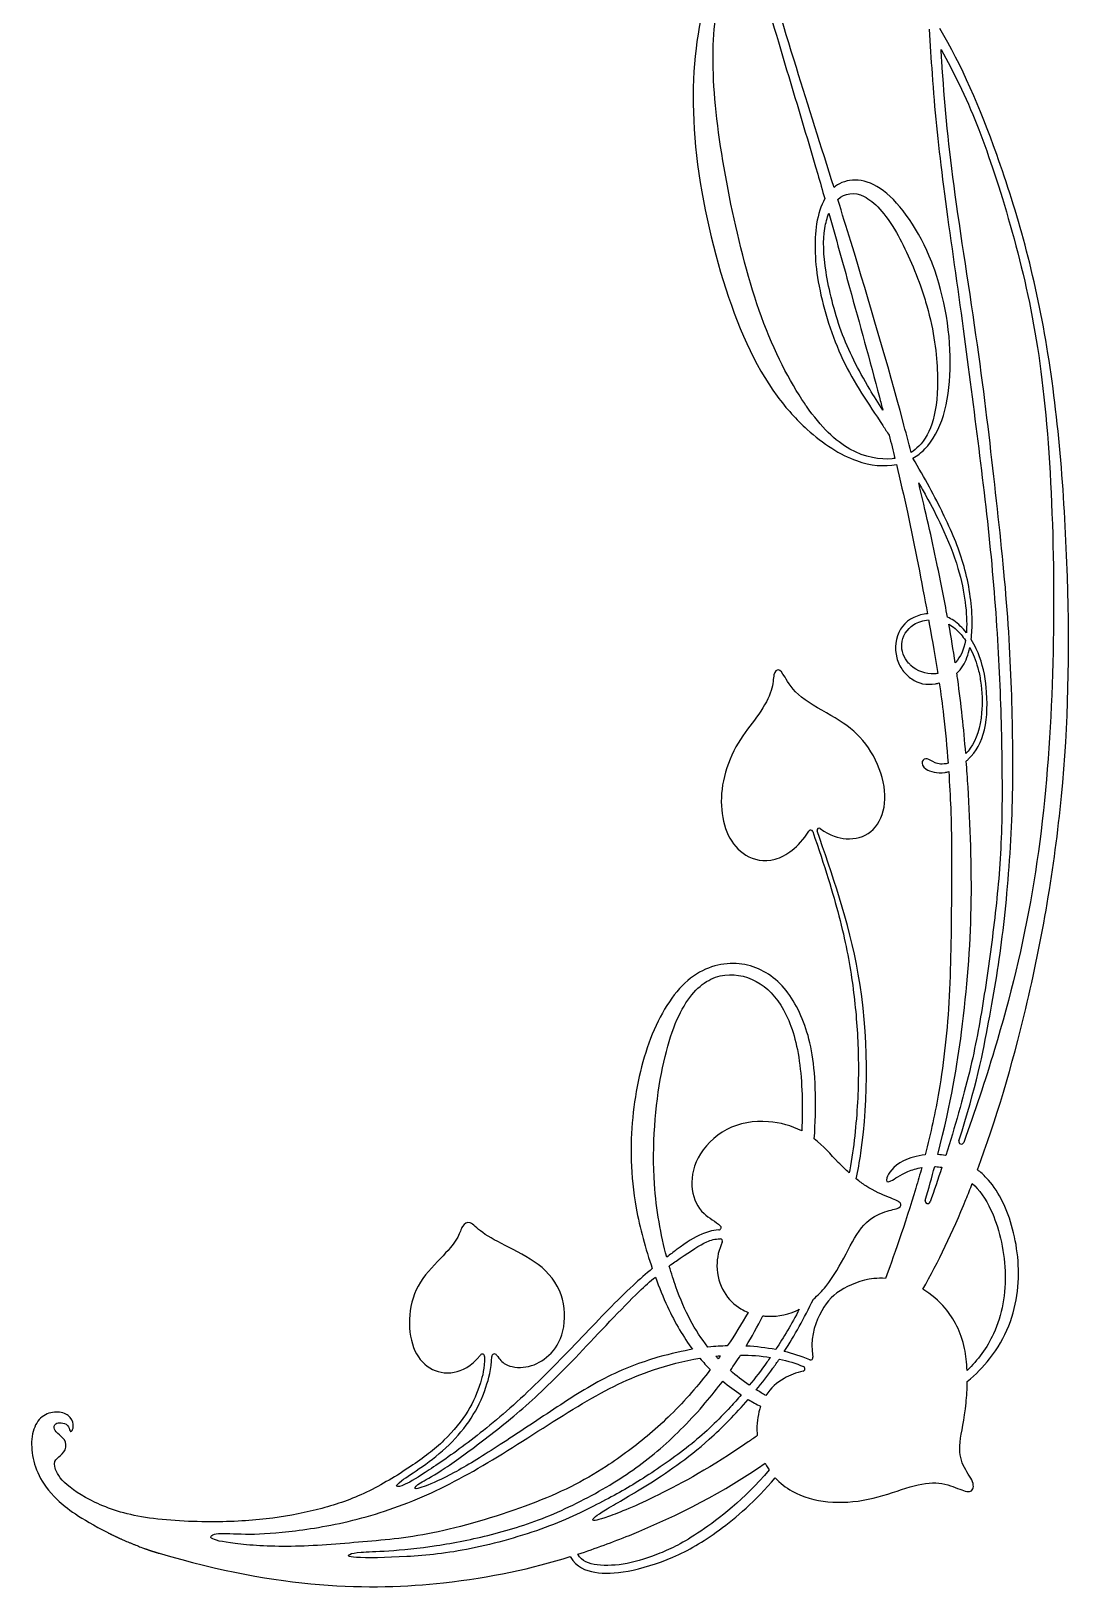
# Model space of a CAD drawing. Header units: millimetres. Extents: x -100 to 100, y -104 to 91.
# Drawn here: x 20.35 to 45.51, y 33.31 to 71.1 of the extents above; entities that cross this region are included whole.
import ezdxf

# ---------------------------------------------------------------- set-up
doc = ezdxf.new("R2010")
doc.units = ezdxf.units.MM
doc.header["$MEASUREMENT"] = 0
doc.layers.add('Layer 03', color=5, linetype='Continuous')

msp = doc.modelspace()

# ---------------------------------------------------------------- linework, layer by layer
at = {"layer": 'Layer 03'}
for centre, radius, start, end in [((39.436, 51.744), 0.0461, 55.5856, 198.3681), ((39.232, 51.693), 0.0536, 19.1224, 148.0133), ((42.882, 44.199), 0.0614, 162.1829, 339.9025), ((42.068, 42.755), 0.0609, 163.9413, 340.5206), ((37.005, 42.114), 0.058, 273.2048, 48.2928), ((37.04, 41.784), 0.058, 333.9526, 90.3869), ((31.277, 38.99), 0.058, 359.8019, 141.2436), ((31.571, 38.986), 0.0657, 34.2076, 178.8639), ((39.232, 38.965), 0.058, 248.3685, 11.3864), ((39.036, 38.693), 0.058, 284.2942, 66.6531)]:
    msp.add_arc(centre, radius, start, end, dxfattribs=at)
for points, knots in [([(37.682, 73.492), (37.664, 73.479), (37.107, 73.065), (36.482, 71.708), (36.259, 68.619), (37.038, 64.919), (38.024, 62.647), (38.888, 61.689), (39.145, 61.456)], [7207.763917, 7207.763917, 7207.763917, 7207.763917, 7207.94918, 7213.6484, 7219.347621, 7225.046841, 7230.746062, 7233.009609, 7233.009609, 7233.009609, 7233.009609]), ([(39.798, 67.318), (39.486, 68.314), (38.833, 70.361), (38.248, 72.324), (37.946, 73.403)], [1630.165179, 1630.165179, 1630.165179, 1630.165179, 1633.491263, 1637.225322, 1637.225322, 1637.225322, 1637.225322]), ([(39.133, 62.014), (39.118, 62.035), (38.737, 62.588), (37.978, 64.063), (37.256, 66.924), (36.811, 69.722), (36.897, 71.87), (37.305, 72.852), (37.673, 73.202), (37.747, 73.263)], [690.157138, 690.157138, 690.157138, 690.157138, 690.390498, 696.089718, 701.788939, 707.488159, 713.187379, 718.8866, 720.251007, 720.251007, 720.251007, 720.251007]), ([(37.747, 73.263), (37.77, 73.184), (38.047, 72.216), (38.597, 70.332), (39.197, 68.362), (39.517, 67.246), (39.574, 67.046)], [720.251007, 720.251007, 720.251007, 720.251007, 720.672688, 725.440144, 730.2076, 731.243934, 731.243934, 731.243934, 731.243934]), ([(42.106, 71.153), (42.126, 70.787), (42.206, 69.502), (42.385, 67.681), (42.867, 64.399), (43.239, 61.514), (43.592, 58.686), (43.798, 55.987), (43.873, 53.582), (43.873, 51.37), (43.691, 49.509), (43.427, 47.615), (43.13, 45.963), (42.724, 44.553), (42.504, 43.862)], [1659.383421, 1659.383421, 1659.383421, 1659.383421, 1661.501744, 1666.835489, 1672.169234, 1677.502979, 1682.836724, 1688.170469, 1693.504214, 1698.837959, 1704.171704, 1709.505449, 1714.839194, 1720.141101, 1720.141101, 1720.141101, 1720.141101]), ([(43.273, 43.515), (43.718, 44.712), (44.59, 47.638), (45.443, 52.583), (45.543, 57.753), (45.095, 63.683), (43.887, 67.963), (42.888, 70.287), (42.365, 71.168)], [6800.31521, 6800.31521, 6800.31521, 6800.31521, 6805.046108, 6810.745328, 6816.444549, 6822.143769, 6827.842989, 6832.47945, 6832.47945, 6832.47945, 6832.47945]), ([(42.392, 70.663), (42.547, 70.384), (43.047, 69.415), (43.623, 67.937), (44.427, 65.237), (44.93, 62.437), (45.156, 58.434), (45.091, 54.198), (44.684, 50.216), (43.884, 46.952), (43.211, 44.92), (42.94, 44.178)], [519.309468, 519.309468, 519.309468, 519.309468, 521.687801, 527.387022, 533.086242, 538.785462, 544.484683, 550.183903, 555.883124, 561.582344, 564.955617, 564.955617, 564.955617, 564.955617]), ([(42.824, 44.218), (43.241, 45.515), (43.594, 47.3), (43.907, 49.192), (44.138, 51.863), (44.135, 54.305), (44.032, 57.024), (43.697, 60.093), (43.325, 63.325), (42.63, 67.638), (42.466, 69.465), (42.398, 70.571), (42.392, 70.663)], [565.477589, 565.477589, 565.477589, 565.477589, 570.32944, 575.663185, 580.99693, 586.330675, 591.66442, 596.998165, 602.33191, 607.665655, 612.9994, 613.475417, 613.475417, 613.475417, 613.475417]), ([(42.164, 65.51), (41.863, 66.281), (40.966, 67.565), (40.119, 67.551), (39.824, 67.34), (39.798, 67.318)], [1618.297763, 1618.297763, 1618.297763, 1618.297763, 1623.877994, 1629.577215, 1630.165179, 1630.165179, 1630.165179, 1630.165179]), ([(39.574, 67.046), (39.478, 66.877), (39.3, 66.29), (39.347, 64.988), (39.945, 63.07), (40.676, 62.013), (41.083, 61.393), (41.135, 61.313)], [731.243934, 731.243934, 731.243934, 731.243934, 734.362926, 740.062147, 745.761367, 751.460587, 752.288359, 752.288359, 752.288359, 752.288359]), ([(39.888, 67.029), (40.059, 67.183), (40.508, 67.254), (41.247, 66.48), (41.753, 65.338), (41.924, 64.836)], [293.188842, 293.188842, 293.188842, 293.188842, 298.909641, 304.63044, 309.174546, 309.174546, 309.174546, 309.174546]), ([(41.665, 60.896), (41.602, 61.143), (41.199, 62.682), (40.551, 64.898), (39.994, 66.692), (39.888, 67.029)], [286.358426, 286.358426, 286.358426, 286.358426, 287.300649, 292.068105, 293.188842, 293.188842, 293.188842, 293.188842]), ([(40.98, 61.92), (40.87, 62.093), (40.456, 62.755), (39.922, 63.799), (39.55, 65.357), (39.524, 66.177), (39.629, 66.584), (39.673, 66.695)], [471.541437, 471.541437, 471.541437, 471.541437, 473.51701, 479.216231, 484.915451, 490.614672, 493.140957, 493.140957, 493.140957, 493.140957]), ([(39.673, 66.695), (39.843, 66.091), (40.265, 64.564), (40.689, 63.035), (40.953, 62.025), (40.98, 61.92)], [493.140957, 493.140957, 493.140957, 493.140957, 496.265174, 501.03263, 501.582775, 501.582775, 501.582775, 501.582775]), ([(41.71, 60.756), (41.815, 60.816), (42.355, 61.233), (42.784, 62.802), (42.482, 64.686), (42.171, 65.493), (42.164, 65.51)], [1605.5311, 1605.5311, 1605.5311, 1605.5311, 1606.780334, 1612.479554, 1618.178774, 1618.297763, 1618.297763, 1618.297763, 1618.297763]), ([(41.924, 64.836), (41.969, 64.706), (42.208, 63.946), (42.356, 62.714), (42.238, 61.602), (41.966, 61.133), (41.733, 60.94), (41.665, 60.896)], [266.05856, 266.05856, 266.05856, 266.05856, 267.230816, 272.930036, 278.629257, 284.328477, 286.358426, 286.358426, 286.358426, 286.358426]), ([(41.273, 60.752), (41.252, 60.749), (40.952, 60.71), (40.193, 60.827), (39.484, 61.511), (39.133, 62.014)], [678.551117, 678.551117, 678.551117, 678.551117, 678.992057, 684.691278, 690.157138, 690.157138, 690.157138, 690.157138]), ([(39.145, 61.456), (39.534, 61.102), (40.308, 60.608), (41.016, 60.547), (41.309, 60.607)], [7233.009609, 7233.009609, 7233.009609, 7233.009609, 7236.445281, 7239.434215, 7239.434215, 7239.434215, 7239.434215]), ([(41.309, 60.607), (41.401, 60.223), (41.686, 58.988), (41.924, 57.741), (42.061, 56.989)], [7239.434215, 7239.434215, 7239.434215, 7239.434215, 7241.392422, 7245.679398, 7245.679398, 7245.679398, 7245.679398]), ([(42.47, 59.352), (42.462, 59.368), (42.254, 59.796), (41.99, 60.285), (41.71, 60.756)], [1600.202331, 1600.202331, 1600.202331, 1600.202331, 1600.405122, 1605.5311, 1605.5311, 1605.5311, 1605.5311]), ([(42.548, 56.905), (42.471, 57.322), (42.27, 58.339), (42.02, 59.456), (41.849, 60.159)], [305.858841, 305.858841, 305.858841, 305.858841, 307.971736, 310.827476, 310.827476, 310.827476, 310.827476]), ([(41.849, 60.159), (41.908, 60.055), (42.105, 59.707), (42.287, 59.355), (42.402, 59.109)], [310.827476, 310.827476, 310.827476, 310.827476, 311.835094, 314.208864, 314.208864, 314.208864, 314.208864]), ([(43.119, 56.365), (43.138, 56.512), (43.166, 57.089), (42.995, 58.146), (42.682, 58.913), (42.47, 59.352)], [1586.891189, 1586.891189, 1586.891189, 1586.891189, 1589.006682, 1594.705903, 1600.202331, 1600.202331, 1600.202331, 1600.202331]), ([(42.402, 59.109), (42.564, 58.764), (42.936, 57.833), (43.031, 56.942), (43.006, 56.547), (43.004, 56.528)], [314.208864, 314.208864, 314.208864, 314.208864, 317.534314, 323.233535, 323.528773, 323.528773, 323.528773, 323.528773]), ([(42.061, 56.989), (42.035, 56.987), (41.771, 56.953), (41.308, 56.682), (41.25, 56.008), (41.398, 55.708), (41.461, 55.621)], [7245.679398, 7245.679398, 7245.679398, 7245.679398, 7246.295054, 7251.994274, 7257.693494, 7260.552288, 7260.552288, 7260.552288, 7260.552288]), ([(41.603, 55.794), (41.49, 55.925), (41.356, 56.285), (41.628, 56.727), (41.96, 56.829), (42.088, 56.84)], [464.374419, 464.374419, 464.374419, 464.374419, 469.303948, 475.003168, 478.491912, 478.491912, 478.491912, 478.491912]), ([(42.088, 56.84), (42.094, 56.807), (42.178, 56.342), (42.252, 55.923), (42.312, 55.543)], [478.491912, 478.491912, 478.491912, 478.491912, 478.686784, 481.213259, 481.213259, 481.213259, 481.213259]), ([(43.004, 56.528), (42.912, 56.645), (42.763, 56.79), (42.599, 56.882), (42.548, 56.905)], [323.528773, 323.528773, 323.528773, 323.528773, 326.371093, 327.60983, 327.60983, 327.60983, 327.60983]), ([(42.579, 56.738), (42.683, 56.678), (42.82, 56.561), (42.947, 56.394), (42.982, 56.343)], [85.802454, 85.802454, 85.802454, 85.802454, 89.062139, 90.327789, 90.327789, 90.327789, 90.327789]), ([(42.982, 56.343), (42.94, 56.102), (42.854, 55.935), (42.74, 55.804), (42.735, 55.799)], [90.327789, 90.327789, 90.327789, 90.327789, 94.700596, 94.889557, 94.889557, 94.889557, 94.889557]), ([(43.475, 55.298), (43.437, 55.605), (43.343, 55.967), (43.165, 56.292), (43.119, 56.365)], [1580.098819, 1580.098819, 1580.098819, 1580.098819, 1585.287187, 1586.891189, 1586.891189, 1586.891189, 1586.891189]), ([(42.773, 55.545), (42.827, 55.596), (42.966, 55.762), (43.051, 56), (43.087, 56.171)], [160.56884, 160.56884, 160.56884, 160.56884, 162.05204, 164.67553, 164.67553, 164.67553, 164.67553]), ([(43.087, 56.171), (43.164, 56.028), (43.269, 55.771), (43.332, 55.467), (43.349, 55.355)], [164.67553, 164.67553, 164.67553, 164.67553, 167.773896, 169.51345, 169.51345, 169.51345, 169.51345]), ([(39.462, 51.782), (39.714, 51.61), (40.123, 51.478), (40.738, 51.63), (41.084, 52.262), (40.997, 53.129), (40.528, 53.973), (39.882, 54.464), (38.903, 54.952), (38.576, 55.517), (38.461, 55.671), (38.317, 55.555), (38.337, 55.162), (38.002, 54.548), (37.514, 53.991), (37.121, 53.148), (37.026, 52.323), (37.197, 51.584), (37.613, 51.086), (38.316, 50.906), (38.933, 51.314), (39.187, 51.721)], [6513.768786, 6513.768786, 6513.768786, 6513.768786, 6515.549295, 6517.590291, 6519.631287, 6521.672283, 6523.71328, 6525.754276, 6527.795272, 6529.836269, 6531.877265, 6533.918261, 6535.959257, 6538.000254, 6540.04125, 6542.082246, 6544.123243, 6546.164239, 6548.205235, 6550.246231, 6552.140669, 6552.140669, 6552.140669, 6552.140669]), ([(41.461, 55.621), (41.523, 55.536), (41.75, 55.32), (42.055, 55.246), (42.317, 55.304), (42.347, 55.312)], [7260.552288, 7260.552288, 7260.552288, 7260.552288, 7263.392715, 7269.091935, 7269.811945, 7269.811945, 7269.811945, 7269.811945]), ([(42.312, 55.543), (42.283, 55.537), (42.056, 55.506), (41.781, 55.609), (41.621, 55.773), (41.603, 55.794)], [481.213259, 481.213259, 481.213259, 481.213259, 482.066316, 487.765537, 488.535229, 488.535229, 488.535229, 488.535229]), ([(42.347, 55.312), (42.386, 55.053), (42.469, 54.432), (42.532, 53.754), (42.561, 53.365)], [7269.811945, 7269.811945, 7269.811945, 7269.811945, 7271.541173, 7273.963616, 7273.963616, 7273.963616, 7273.963616]), ([(42.989, 53.601), (42.94, 54.207), (42.874, 54.836), (42.78, 55.495), (42.773, 55.545)], [180.510661, 180.510661, 180.510661, 180.510661, 183.832387, 184.106349, 184.106349, 184.106349, 184.106349]), ([(43.349, 55.355), (43.387, 55.1), (43.409, 54.443), (43.224, 53.86), (43.028, 53.638), (42.989, 53.601)], [169.51345, 169.51345, 169.51345, 169.51345, 173.473117, 179.172337, 180.510661, 180.510661, 180.510661, 180.510661]), ([(43.003, 53.416), (43.022, 53.433), (43.218, 53.619), (43.51, 54.101), (43.52, 54.897), (43.478, 55.268), (43.475, 55.298)], [1567.596317, 1567.596317, 1567.596317, 1567.596317, 1568.189526, 1573.888747, 1579.587967, 1580.098819, 1580.098819, 1580.098819, 1580.098819]), ([(42.561, 53.365), (42.425, 53.332), (42.21, 53.361), (42.057, 53.517), (41.902, 53.425), (41.952, 53.214), (42.323, 53.101), (42.546, 53.155), (42.576, 53.164)], [7273.963616, 7273.963616, 7273.963616, 7273.963616, 7279.187365, 7284.886586, 7290.585806, 7296.285027, 7301.984247, 7302.863372, 7302.863372, 7302.863372, 7302.863372]), ([(42.313, 43.883), (42.648, 45.19), (42.969, 47.228), (43.177, 49.84), (43.093, 52.11), (43.018, 53.211), (43.003, 53.416)], [1553.453545, 1553.453545, 1553.453545, 1553.453545, 1556.951028, 1561.718484, 1566.48594, 1567.596317, 1567.596317, 1567.596317, 1567.596317]), ([(42.576, 53.164), (42.597, 52.856), (42.653, 51.812), (42.645, 50.429), (42.624, 47.627), (42.412, 45.663), (42.144, 44.408), (42.006, 43.875)], [6424.264115, 6424.264115, 6424.264115, 6424.264115, 6426.190419, 6430.957875, 6435.725331, 6440.492788, 6443.696693, 6443.696693, 6443.696693, 6443.696693]), ([(39.283, 51.71), (39.577, 50.861), (39.993, 49.494), (40.263, 48.068), (40.394, 46.635), (40.396, 45.197), (40.277, 44.028), (40.17, 43.464), (40.166, 43.44)], [6552.471168, 6552.471168, 6552.471168, 6552.471168, 6556.307124, 6560.608436, 6564.909749, 6569.211061, 6573.512373, 6573.700918, 6573.700918, 6573.700918, 6573.700918]), ([(40.338, 43.293), (40.38, 43.496), (40.638, 44.943), (40.638, 48.25), (39.728, 50.719), (39.393, 51.73)], [6501.662804, 6501.662804, 6501.662804, 6501.662804, 6502.638176, 6508.337396, 6513.454038, 6513.454038, 6513.454038, 6513.454038]), ([(39.321, 44.264), (39.346, 44.651), (39.37, 45.892), (39.153, 47.072), (38.5, 48.183), (37.463, 48.646), (36.201, 48.297), (35.267, 46.765), (34.853, 44.808), (34.859, 42.968), (35.233, 41.598), (35.397, 41.119)], [6576.208778, 6576.208778, 6576.208778, 6576.208778, 6578.038641, 6582.339953, 6586.641266, 6590.942578, 6595.243891, 6599.545203, 6603.846516, 6608.147828, 6610.703665, 6610.703665, 6610.703665, 6610.703665]), ([(35.746, 41.397), (35.603, 41.936), (35.326, 43.437), (35.558, 46.054), (36.171, 47.736), (37.024, 48.342), (37.959, 48.164), (38.622, 47.477), (39.011, 46.267), (39.044, 45.046), (39.018, 44.458)], [303.773376, 303.773376, 303.773376, 303.773376, 306.687481, 310.988794, 315.290106, 319.591419, 323.892731, 328.194044, 332.495356, 336.66981, 336.66981, 336.66981, 336.66981]), ([(39.018, 44.458), (38.773, 44.582), (38.146, 44.753), (37.145, 44.59), (36.399, 43.809), (36.301, 43.002), (36.557, 42.455), (36.929, 42.259), (37.043, 42.157)], [336.66981, 336.66981, 336.66981, 336.66981, 338.319266, 340.364649, 342.410032, 344.455415, 346.500798, 348.029417, 348.029417, 348.029417, 348.029417]), ([(40.166, 43.44), (40.078, 43.519), (39.801, 43.787), (39.538, 44.094), (39.321, 44.264)], [6573.700918, 6573.700918, 6573.700918, 6573.700918, 6574.501814, 6576.208778, 6576.208778, 6576.208778, 6576.208778]), ([(42.006, 43.875), (41.806, 43.853), (41.291, 43.707), (40.998, 43.236), (41.134, 43.186), (41.474, 43.448), (41.804, 43.548), (41.924, 43.57)], [6443.696693, 6443.696693, 6443.696693, 6443.696693, 6446.089745, 6450.391058, 6454.69237, 6458.993683, 6461.27366, 6461.27366, 6461.27366, 6461.27366]), ([(42.504, 43.862), (42.502, 43.862), (42.438, 43.873), (42.374, 43.88), (42.313, 43.883)], [1552.7163075, 1552.7163075, 1552.7163075, 1552.7163075, 1552.7429612, 1553.4535451, 1553.4535451, 1553.4535451, 1553.4535451]), ([(41.924, 43.57), (41.88, 43.407), (41.595, 42.415), (41.2, 41.291), (41.044, 40.884)], [6461.27366, 6461.27366, 6461.27366, 6461.27366, 6462.2337, 6467.001156, 6467.001156, 6467.001156, 6467.001156]), ([(42.237, 43.593), (42.243, 43.593), (42.301, 43.59), (42.359, 43.583), (42.411, 43.574)], [27.601874, 27.601874, 27.601874, 27.601874, 27.711593, 28.655787, 28.655787, 28.655787, 28.655787]), ([(43.026, 38.385), (43.229, 38.554), (43.889, 39.217), (44.382, 40.581), (44.164, 42.249), (43.712, 43.125), (43.349, 43.456), (43.273, 43.515)], [6784.696315, 6784.696315, 6784.696315, 6784.696315, 6786.357495, 6790.658807, 6794.96012, 6799.261432, 6800.31521, 6800.31521, 6800.31521, 6800.31521]), ([(39.298, 40.376), (39.406, 40.47), (39.734, 40.812), (40.097, 41.486), (40.492, 42.258), (41.07, 42.533), (41.405, 42.574), (41.456, 42.716), (41.161, 42.838), (40.711, 43.013), (40.416, 43.231), (40.338, 43.293)], [6485.706211, 6485.706211, 6485.706211, 6485.706211, 6486.625513, 6488.670896, 6490.716279, 6492.761662, 6494.807045, 6496.852428, 6498.897811, 6500.943193, 6501.662804, 6501.662804, 6501.662804, 6501.662804]), ([(41.949, 40.619), (42.328, 41.284), (42.728, 42.122), (43.097, 43.053), (43.148, 43.184)], [363.374528, 363.374528, 363.374528, 363.374528, 366.658591, 367.186363, 367.186363, 367.186363, 367.186363]), ([(43.148, 43.184), (43.312, 43.031), (43.683, 42.539), (44.056, 41.053), (43.799, 39.59), (43.281, 38.9), (43.021, 38.653)], [367.186363, 367.186363, 367.186363, 367.186363, 370.298444, 374.599757, 378.901069, 382.167845, 382.167845, 382.167845, 382.167845]), ([(31.626, 39.023), (31.695, 38.921), (31.847, 38.747), (32.343, 38.686), (32.855, 38.926), (33.26, 39.439), (33.324, 40.408), (32.784, 41.202), (31.895, 41.644), (31.214, 42), (30.983, 42.304), (30.771, 42.156), (30.734, 41.916), (30.384, 41.463), (29.704, 40.82), (29.466, 40.001), (29.56, 39.153), (29.972, 38.653), (30.548, 38.532), (31.003, 38.742), (31.232, 39.026)], [6644.632416, 6644.632416, 6644.632416, 6644.632416, 6645.875299, 6647.790285, 6649.70527, 6651.620256, 6653.535242, 6655.450227, 6657.365213, 6659.280198, 6661.195184, 6663.11017, 6665.025155, 6666.940141, 6668.855126, 6670.770112, 6672.685098, 6674.600083, 6676.515069, 6678.19049, 6678.19049, 6678.19049, 6678.19049]), ([(37.008, 42.056), (36.839, 42.046), (36.497, 41.931), (36.208, 41.744), (35.83, 41.461), (35.746, 41.397)], [348.404278, 348.404278, 348.404278, 348.404278, 350.060521, 352.827772, 353.545416, 353.545416, 353.545416, 353.545416]), ([(35.806, 41.182), (35.901, 41.252), (36.263, 41.505), (36.667, 41.769), (36.914, 41.841), (37.039, 41.842)], [462.13393, 462.13393, 462.13393, 462.13393, 463.141855, 466.30966, 468.232023, 468.232023, 468.232023, 468.232023]), ([(37.092, 41.759), (37.009, 41.59), (36.905, 41.143), (37.099, 40.512), (37.427, 40.196), (37.657, 40.084), (37.718, 40.06)], [444.536816, 444.536816, 444.536816, 444.536816, 446.295328, 448.34071, 450.386093, 451.071249, 451.071249, 451.071249, 451.071249]), ([(35.397, 41.119), (35.248, 40.996), (34.7, 40.524), (33.74, 39.502), (32.258, 37.971), (30.967, 36.908), (29.913, 36.177), (29.352, 35.842), (29.159, 35.822), (29.25, 35.943), (29.807, 36.299), (30.496, 36.827), (31.043, 37.49), (31.343, 38.115), (31.5, 38.683), (31.506, 38.988)], [6610.703665, 6610.703665, 6610.703665, 6610.703665, 6611.827673, 6614.594924, 6617.362174, 6620.129425, 6622.896676, 6625.663927, 6628.431178, 6631.198428, 6633.965679, 6636.73293, 6639.500181, 6642.267431, 6644.177964, 6644.177964, 6644.177964, 6644.177964]), ([(36.373, 39.165), (36.148, 39.125), (35.49, 38.987), (34.233, 38.519), (32.94, 37.667), (31.587, 36.766), (30.547, 36.123), (29.809, 35.802), (29.595, 35.763), (29.725, 35.918), (30.197, 36.142), (31.198, 36.873), (32.315, 37.739), (33.556, 38.96), (34.833, 40.354), (35.35, 40.816), (35.47, 40.916)], [214.730816, 214.730816, 214.730816, 214.730816, 217.264823, 220.432628, 223.600432, 226.768237, 229.936042, 233.103846, 236.271651, 239.439455, 242.60726, 245.775064, 248.942869, 252.110674, 255.278478, 256.342821, 256.342821, 256.342821, 256.342821]), ([(35.47, 40.916), (35.562, 40.663), (35.848, 39.966), (36.153, 39.455), (36.373, 39.165)], [256.342821, 256.342821, 256.342821, 256.342821, 257.723087, 260.335559, 260.335559, 260.335559, 260.335559]), ([(36.744, 39.22), (36.422, 39.625), (36.12, 40.199), (35.858, 41.005), (35.806, 41.182)], [457.400798, 457.400798, 457.400798, 457.400798, 461.139874, 462.13393, 462.13393, 462.13393, 462.13393]), ([(41.044, 40.884), (40.949, 40.888), (40.532, 40.878), (39.879, 40.607), (39.449, 40.124), (39.207, 39.381), (39.289, 38.977)], [6467.001156, 6467.001156, 6467.001156, 6467.001156, 6467.67042, 6469.969841, 6472.269261, 6474.382587, 6474.382587, 6474.382587, 6474.382587]), ([(43.021, 38.653), (43.013, 38.837), (42.946, 39.465), (42.578, 40.133), (42.153, 40.501), (41.949, 40.619)], [358.446364, 358.446364, 358.446364, 358.446364, 359.379075, 361.678496, 363.374528, 363.374528, 363.374528, 363.374528]), ([(38.075, 39.975), (38.091, 39.973), (38.332, 39.95), (38.645, 39.978), (38.932, 40.123), (38.958, 40.137)], [124.428216, 124.428216, 124.428216, 124.428216, 124.574914, 126.620297, 126.824395, 126.824395, 126.824395, 126.824395]), ([(31.335, 38.989), (31.334, 38.7), (31.22, 38.27), (30.981, 37.685), (30.382, 36.933), (29.594, 36.337), (28.458, 35.647), (27.418, 35.292), (26.227, 35.049), (24.88, 34.957), (23.002, 35.035), (21.835, 35.434), (21.057, 35.959), (20.879, 36.37), (20.959, 36.529), (21.167, 36.648), (21.226, 36.936), (21.023, 37.099), (20.883, 37.226), (20.927, 37.378), (21.073, 37.397), (21.251, 37.344), (21.289, 37.153), (21.34, 37.172), (21.397, 37.331), (21.282, 37.584), (20.965, 37.679), (20.591, 37.571), (20.363, 37.203), (20.345, 36.657), (20.502, 36.109), (20.896, 35.543), (21.521, 35.075), (22.206, 34.723)], [6678.582982, 6678.582982, 6678.582982, 6678.582982, 6679.866177, 6681.629569, 6683.392961, 6685.156353, 6686.919744, 6688.683136, 6690.446528, 6692.20992, 6693.973311, 6695.736703, 6697.500095, 6699.263487, 6701.026878, 6702.79027, 6704.553662, 6706.317054, 6708.080445, 6709.843837, 6711.607229, 6713.37062, 6715.134012, 6716.897404, 6718.660796, 6720.424187, 6722.187579, 6723.950971, 6725.714363, 6727.477754, 6729.241146, 6731.004538, 6732.76793, 6732.76793, 6732.76793, 6732.76793]), ([(35.334, 37.115), (34.999, 36.83), (34.096, 36.15), (32.583, 35.396), (30.066, 34.643), (28.417, 34.5), (26.586, 34.344), (25.147, 34.455), (24.594, 34.582), (24.807, 34.738), (25.486, 34.668), (26.487, 34.717), (28.1, 34.96), (29.944, 35.57), (31.714, 36.573), (33.795, 37.95), (35.134, 38.618), (36.153, 38.884), (36.548, 38.947)], [524.5083, 524.5083, 524.5083, 524.5083, 527.323392, 531.624705, 535.926017, 540.22733, 544.528642, 548.829954, 553.131267, 557.432579, 561.733892, 566.035204, 570.336517, 574.637829, 578.939141, 583.240454, 587.541766, 590.075821, 590.075821, 590.075821, 590.075821]), ([(37.213, 39.247), (37.14, 39.245), (36.997, 39.24), (36.847, 39.232), (36.744, 39.22)], [453.201364, 453.201364, 453.201364, 453.201364, 455.393457, 457.400798, 457.400798, 457.400798, 457.400798]), ([(38.257, 38.969), (38.229, 38.929), (38.063, 38.694), (37.891, 38.47), (37.746, 38.293)], [431.155497, 431.155497, 431.155497, 431.155497, 431.583835, 433.695374, 433.695374, 433.695374, 433.695374]), ([(37.916, 38.182), (38.055, 38.352), (38.246, 38.6), (38.423, 38.854), (38.474, 38.929)], [450.062709, 450.062709, 450.062709, 450.062709, 451.651337, 452.317365, 452.317365, 452.317365, 452.317365]), ([(36.802, 38.674), (36.512, 38.292), (36.058, 37.767), (35.51, 37.266), (35.334, 37.115)], [519.721775, 519.721775, 519.721775, 519.721775, 523.02208, 524.5083, 524.5083, 524.5083, 524.5083]), ([(39.05, 38.637), (38.885, 38.595), (38.541, 38.468), (38.263, 38.229), (38.147, 38.048)], [445.608875, 445.608875, 445.608875, 445.608875, 447.343866, 449.447549, 449.447549, 449.447549, 449.447549]), ([(37.549, 38.059), (37.463, 37.959), (37.078, 37.527), (36.404, 36.875), (35.203, 36.036), (34.263, 35.5), (32.906, 34.825), (30.922, 34.268), (29.446, 34.121), (27.974, 34.099), (28.042, 34.206), (28.275, 34.255), (28.916, 34.266), (30.149, 34.384), (31.491, 34.649), (32.896, 35.083), (34.423, 35.865), (35.594, 36.704), (36.516, 37.645), (36.971, 38.217), (37.104, 38.396)], [459.142461, 459.142461, 459.142461, 459.142461, 460.38355, 464.684863, 468.986175, 473.287487, 477.5888, 481.890112, 486.191425, 490.492737, 494.79405, 499.095362, 503.396674, 507.697987, 511.999299, 516.300612, 520.601924, 524.903237, 529.204549, 531.132355, 531.132355, 531.132355, 531.132355]), ([(38.372, 36.053), (38.491, 35.923), (38.863, 35.636), (39.631, 35.419), (40.635, 35.482), (41.576, 35.83), (42.292, 35.99), (42.828, 35.778), (43.148, 35.663), (43.219, 35.929), (42.89, 36.346), (42.8, 36.844), (42.987, 37.583), (43.024, 38.205), (43.026, 38.385)], [6759.403735, 6759.403735, 6759.403735, 6759.403735, 6760.788203, 6763.087623, 6765.387044, 6767.686464, 6769.985884, 6772.285305, 6774.584725, 6776.884145, 6779.183566, 6781.482986, 6783.782407, 6784.696315, 6784.696315, 6784.696315, 6784.696315]), ([(37.94, 37.073), (37.866, 37.021), (36.89, 36.342), (35.383, 35.522), (34.197, 35.045), (33.845, 34.978), (34.131, 35.216), (35.194, 35.799), (36.551, 36.718), (37.415, 37.597), (37.72, 37.95)], [785.955059, 785.955059, 785.955059, 785.955059, 786.414851, 792.114072, 797.813292, 803.512512, 809.211733, 814.910953, 820.610174, 823.988267, 823.988267, 823.988267, 823.988267]), ([(38.02, 37.783), (37.961, 37.616), (37.921, 37.379), (37.935, 37.123), (37.94, 37.073)], [783.997632, 783.997632, 783.997632, 783.997632, 785.577049, 785.955059, 785.955059, 785.955059, 785.955059]), ([(33.591, 34.199), (34.024, 34.339), (35.673, 34.951), (37.15, 35.723), (38.129, 36.405)], [713.097918, 713.097918, 713.097918, 713.097918, 714.86228, 720.117301, 720.117301, 720.117301, 720.117301]), ([(38.129, 36.405), (38.14, 36.382), (38.171, 36.326), (38.204, 36.272), (38.225, 36.24)], [720.1173013, 720.1173013, 720.1173013, 720.1173013, 720.3055175, 720.6029409, 720.6029409, 720.6029409, 720.6029409]), ([(33.407, 34.14), (33.564, 33.879), (33.987, 33.724), (34.738, 33.731), (35.92, 34.089), (36.966, 34.691), (37.889, 35.479), (38.372, 36.053)], [6743.153792, 6743.153792, 6743.153792, 6743.153792, 6746.40378, 6749.653769, 6752.903758, 6756.153747, 6759.403735, 6759.403735, 6759.403735, 6759.403735]), ([(38.225, 36.24), (37.612, 35.516), (36.413, 34.598), (35.573, 34.199), (34.785, 33.938), (34.016, 33.904), (33.692, 34.026), (33.591, 34.199)], [697.838527, 697.838527, 697.838527, 697.838527, 700.890405, 703.942283, 706.994162, 710.04604, 713.097918, 713.097918, 713.097918, 713.097918]), ([(23.451, 34.222), (26.409, 33.348), (29.944, 33.29), (32.491, 33.856), (33.407, 34.14)], [6733.76793, 6733.76793, 6733.76793, 6733.76793, 6739.46715, 6743.153792, 6743.153792, 6743.153792, 6743.153792])]:
    msp.add_open_spline(points, degree=3, knots=knots, dxfattribs=at)
for points, degree in [([(41.135, 61.313), (41.181, 61.127), (41.228, 60.94), (41.273, 60.752)], 3), ([(42.735, 55.799), (42.688, 56.104), (42.636, 56.417), (42.579, 56.738)], 3), ([(42.009, 42.772), (42.093, 43.063), (42.169, 43.336), (42.237, 43.593)], 3), ([(42.411, 43.574), (42.317, 43.288), (42.221, 43.006), (42.125, 42.735)], 3), ([(37.718, 40.06), (37.558, 39.778), (37.389, 39.507), (37.213, 39.247)], 3), ([(38.958, 40.137), (38.768, 39.771), (38.58, 39.452), (38.385, 39.158)], 3), ([(38.594, 39.111), (38.847, 39.503), (39.075, 39.917), (39.298, 40.376)], 3), ([(37.67, 39.242), (37.807, 39.469), (37.938, 39.706), (38.075, 39.975)], 3), ([(36.548, 38.947), (36.63, 38.852), (36.714, 38.762), (36.802, 38.674)], 3), ([(36.935, 38.997), (36.972, 39.001), (37.009, 39.004), (37.047, 39.007)], 3), ([(36.994, 38.934), (36.974, 38.955), (36.954, 38.976), (36.935, 38.997)], 3), ([(37.047, 39.007), (37.029, 38.983), (37.012, 38.958), (36.994, 38.934)], 3), ([(37.287, 38.651), (37.373, 38.775), (37.456, 38.899), (37.536, 39.025)], 3), ([(37.536, 39.025), (37.777, 39.024), (38.021, 39.006), (38.257, 38.969)], 3), ([(38.385, 39.158), (38.157, 39.202), (37.922, 39.23), (37.67, 39.242)], 3), ([(38.474, 38.929), (38.679, 38.885), (38.876, 38.825), (39.059, 38.747)], 3), ([(39.21, 38.911), (39.002, 38.994), (38.799, 39.06), (38.594, 39.111)], 3), ([(37.746, 38.293), (37.585, 38.403), (37.431, 38.523), (37.287, 38.651)], 3), ([(37.104, 38.396), (37.245, 38.276), (37.394, 38.162), (37.549, 38.059)], 3), ([(38.147, 38.048), (38.069, 38.09), (37.992, 38.135), (37.916, 38.182)], 3), ([(37.72, 37.95), (37.818, 37.89), (37.918, 37.834), (38.02, 37.783)], 3), ([(22.206, 34.723), (22.399, 34.624), (22.594, 34.529), (23.036, 34.347), (23.243, 34.284), (23.451, 34.222)], 5)]:
    msp.add_open_spline(points, degree=degree, dxfattribs=at)

doc.saveas('drawing.dxf')
